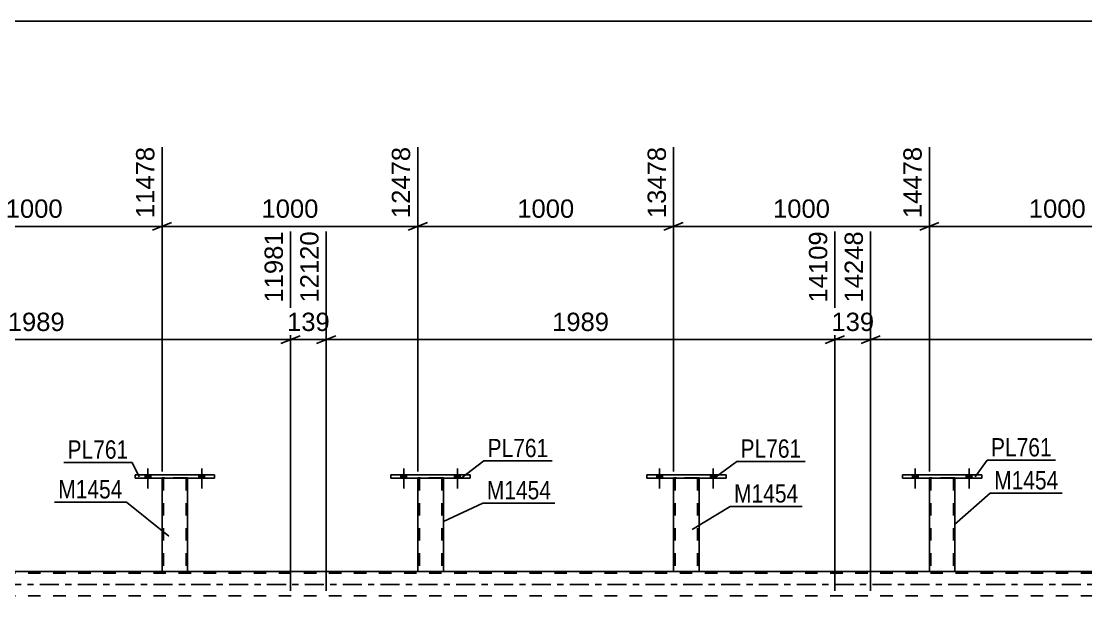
# Model space of a CAD drawing. Header units: millimetres. Extents: x -111 to 730, y -414 to 180.
# Drawn here: x 397.6 to 564, y -1.8 to 88 of the extents above; entities that cross this region are included whole.
import ezdxf

# ---------------------------------------------------------------- set-up
doc = ezdxf.new("R2010")
doc.units = ezdxf.units.MM
doc.linetypes.add('DXK_LINE_DOT2', pattern=[3.9198, 1.9599, -1.9599])
doc.linetypes.add('DXK_LINE_DOT3', pattern=[5.9187, 2.979, -0.9799, 0.9799, -0.9799])
doc.styles.add('Arial', font='ARIAL.TTF', dxfattribs={"height": 0.2})
doc.styles.add('Arial Narrow', font='ARIALN.TTF', dxfattribs={"height": 0.2})

# ---------------------------------------------------------------- blocks, each defined once
blk = doc.blocks.new('Part-717263172-3334 - 2963')
at = {"color": 2, "linetype": 'Continuous'}
for p, q in [((495.38, 16.64), (495.38, 17.12)), ((507.78, 17.12), (495.38, 17.12)), ((507.78, 16.64), (507.78, 17.12)), ((507.78, 16.64), (495.38, 16.64))]:
    blk.add_line(p, q, dxfattribs=at)
blk = doc.blocks.new('Part-717263172-3223 - 2963')
at = {"color": 7, "linetype": 'DXK_LINE_DOT2'}
for p, q in [((499.58, 16.64), (499.58, 16.65)), ((499.58, 16.65), (499.58, 16.64)), ((499.58, 16.64), (499.58, 16.64)), ((499.61, 16.65), (499.58, 16.65)), ((499.58, 16.64), (499.61, 16.64)), ((499.72, 16.65), (499.61, 16.65)), ((499.61, 16.64), (499.72, 16.64)), ((499.83, 16.65), (499.72, 16.65)), ((499.72, 16.64), (499.87, 16.64)), ((499.82, 16.65), (499.82, 16.64)), ((499.82, 16.65), (499.82, 2)), ((499.83, 16.64), (499.82, 16.64)), ((499.82, 16.65), (499.83, 16.65)), ((503.28, 16.65), (499.83, 16.65)), ((499.89, 16.64), (499.83, 16.64)), ((499.83, 16.65), (499.89, 16.65)), ((503.28, 16.64), (499.87, 16.64)), ((503.19, 16.64), (499.89, 16.64)), ((499.89, 16.65), (499.96, 16.65)), ((503.27, 16.65), (499.96, 16.65)), ((503.27, 16.64), (503.19, 16.64)), ((503.32, 16.64), (503.27, 16.64)), ((503.27, 16.65), (503.32, 16.65)), ((503.44, 16.65), (503.28, 16.65)), ((503.28, 16.64), (503.44, 16.64)), ((503.34, 16.64), (503.32, 16.64)), ((503.32, 16.65), (503.34, 16.65)), ((503.34, 16.64), (503.34, 16.65)), ((503.34, 16.65), (503.34, 2)), ((503.44, 16.64), (503.54, 16.64)), ((503.54, 16.65), (503.44, 16.65)), ((503.54, 16.64), (503.58, 16.64)), ((503.58, 16.65), (503.54, 16.65)), ((503.58, 16.65), (503.58, 16.64)), ((503.58, 16.64), (503.58, 16.64)), ((503.58, 16.64), (503.58, 16.65)), ((499.58, 2), (499.61, 2)), ((499.61, 2), (499.72, 2)), ((499.72, 2), (499.87, 2)), ((499.83, 2), (499.82, 2)), ((499.82, 2), (499.83, 2)), ((499.89, 2), (499.83, 2)), ((499.83, 2), (499.89, 2)), ((503.28, 2), (499.87, 2)), ((503.19, 2), (499.89, 2)), ((499.89, 2), (499.96, 2)), ((503.32, 2), (499.96, 2)), ((503.27, 2), (503.19, 2)), ((503.32, 2), (503.27, 2)), ((503.28, 2), (503.44, 2)), ((503.34, 2), (503.32, 2)), ((503.32, 2), (503.34, 2)), ((503.44, 2), (503.54, 2)), ((503.54, 2), (503.58, 2))]:
    blk.add_line(p, q, dxfattribs=at)
at = {"color": 2, "linetype": 'Continuous'}
for p, q in [((499.58, 16.64), (499.58, 2)), ((503.58, 16.64), (503.58, 2)), ((499.61, 2), (499.58, 2)), ((499.72, 2), (499.61, 2)), ((499.87, 2), (499.72, 2)), ((503.28, 2), (499.87, 2)), ((503.44, 2), (503.28, 2)), ((503.54, 2), (503.44, 2)), ((503.58, 2), (503.54, 2))]:
    blk.add_line(p, q, dxfattribs=at)
blk = doc.blocks.new('Part-717263172-3228 - 2963')
at = {"color": 2, "linetype": 'Continuous'}
for p, q in [((455.38, 16.64), (455.38, 17.12)), ((467.78, 17.12), (455.38, 17.12)), ((467.78, 16.64), (467.78, 17.12)), ((467.78, 16.64), (455.38, 16.64))]:
    blk.add_line(p, q, dxfattribs=at)
blk = doc.blocks.new('Part-717263172-3233 - 2963')
at = {"color": 7, "linetype": 'DXK_LINE_DOT2'}
for p, q in [((459.58, 16.64), (459.58, 16.65)), ((459.58, 16.65), (459.58, 16.64)), ((459.58, 16.64), (459.58, 16.64)), ((459.61, 16.65), (459.58, 16.65)), ((459.58, 16.64), (459.61, 16.64)), ((459.72, 16.65), (459.61, 16.65)), ((459.61, 16.64), (459.72, 16.64)), ((459.87, 16.65), (459.72, 16.65)), ((459.72, 16.64), (459.87, 16.64)), ((459.82, 16.65), (459.82, 16.64)), ((459.82, 16.65), (459.82, 2)), ((459.84, 16.64), (459.82, 16.64)), ((459.82, 16.65), (459.84, 16.65)), ((459.89, 16.64), (459.84, 16.64)), ((459.84, 16.65), (459.89, 16.65)), ((463.28, 16.65), (459.87, 16.65)), ((463.28, 16.64), (459.87, 16.64)), ((463.19, 16.64), (459.89, 16.64)), ((459.89, 16.65), (459.97, 16.65)), ((463.27, 16.65), (459.97, 16.65)), ((463.27, 16.64), (463.19, 16.64)), ((463.32, 16.64), (463.27, 16.64)), ((463.27, 16.65), (463.32, 16.65)), ((463.44, 16.65), (463.28, 16.65)), ((463.28, 16.64), (463.44, 16.64)), ((463.34, 16.64), (463.32, 16.64)), ((463.32, 16.65), (463.34, 16.65)), ((463.34, 16.64), (463.34, 16.65)), ((463.34, 16.65), (463.34, 2)), ((463.44, 16.64), (463.54, 16.64)), ((463.54, 16.65), (463.44, 16.65)), ((463.54, 16.64), (463.58, 16.64)), ((463.58, 16.65), (463.54, 16.65)), ((463.58, 16.65), (463.58, 16.64)), ((463.58, 16.64), (463.58, 16.64)), ((463.58, 16.64), (463.58, 16.65)), ((459.58, 2), (459.61, 2)), ((459.61, 2), (459.72, 2)), ((459.72, 2), (459.87, 2)), ((459.84, 2), (459.82, 2)), ((459.82, 2), (459.84, 2)), ((459.89, 2), (459.84, 2)), ((459.84, 2), (459.89, 2)), ((463.28, 2), (459.87, 2)), ((463.19, 2), (459.89, 2)), ((459.89, 2), (459.97, 2)), ((463.32, 2), (459.97, 2)), ((463.27, 2), (463.19, 2)), ((463.32, 2), (463.27, 2)), ((463.28, 2), (463.44, 2)), ((463.34, 2), (463.32, 2)), ((463.32, 2), (463.34, 2)), ((463.44, 2), (463.54, 2)), ((463.54, 2), (463.58, 2))]:
    blk.add_line(p, q, dxfattribs=at)
at = {"color": 2, "linetype": 'Continuous'}
for p, q in [((459.58, 16.64), (459.58, 2)), ((463.58, 16.64), (463.58, 2)), ((459.61, 2), (459.58, 2)), ((459.72, 2), (459.61, 2)), ((459.87, 2), (459.72, 2)), ((463.28, 2), (459.87, 2)), ((463.44, 2), (463.28, 2)), ((463.54, 2), (463.44, 2)), ((463.58, 2), (463.54, 2))]:
    blk.add_line(p, q, dxfattribs=at)
blk = doc.blocks.new('Part-717263172-3238 - 2963')
at = {"color": 2, "linetype": 'Continuous'}
for p, q in [((415.38, 16.64), (415.38, 17.12)), ((427.78, 17.12), (415.38, 17.12)), ((427.78, 16.64), (427.78, 17.12)), ((427.78, 16.64), (415.38, 16.64))]:
    blk.add_line(p, q, dxfattribs=at)
blk = doc.blocks.new('Part-717263172-3243 - 2963')
at = {"color": 7, "linetype": 'DXK_LINE_DOT2'}
for p, q in [((419.58, 16.64), (419.58, 16.65)), ((419.58, 16.65), (419.58, 16.64)), ((419.58, 16.64), (419.58, 16.64)), ((419.61, 16.65), (419.58, 16.65)), ((419.58, 16.64), (419.61, 16.64)), ((419.72, 16.65), (419.61, 16.65)), ((419.61, 16.64), (419.72, 16.64)), ((419.87, 16.65), (419.72, 16.65)), ((419.72, 16.64), (419.87, 16.64)), ((419.82, 16.65), (419.82, 16.64)), ((419.82, 16.65), (419.82, 2)), ((419.84, 16.64), (419.82, 16.64)), ((419.82, 16.65), (419.84, 16.65)), ((419.89, 16.64), (419.84, 16.64)), ((419.84, 16.65), (419.89, 16.65)), ((423.28, 16.65), (419.87, 16.65)), ((423.28, 16.64), (419.87, 16.64)), ((423.19, 16.64), (419.89, 16.64)), ((419.89, 16.65), (419.97, 16.65)), ((423.27, 16.65), (419.97, 16.65)), ((423.27, 16.64), (423.19, 16.64)), ((423.32, 16.64), (423.27, 16.64)), ((423.27, 16.65), (423.32, 16.65)), ((423.44, 16.65), (423.28, 16.65)), ((423.28, 16.64), (423.44, 16.64)), ((423.34, 16.64), (423.32, 16.64)), ((423.32, 16.65), (423.34, 16.65)), ((423.34, 16.64), (423.34, 16.65)), ((423.34, 16.65), (423.34, 2)), ((423.44, 16.64), (423.54, 16.64)), ((423.54, 16.65), (423.44, 16.65)), ((423.54, 16.64), (423.58, 16.64)), ((423.58, 16.65), (423.54, 16.65)), ((423.58, 16.65), (423.58, 16.64)), ((423.58, 16.64), (423.58, 16.64)), ((423.58, 16.64), (423.58, 16.65)), ((419.58, 2), (419.61, 2)), ((419.61, 2), (419.72, 2)), ((419.72, 2), (419.87, 2)), ((419.84, 2), (419.82, 2)), ((419.82, 2), (419.84, 2)), ((419.89, 2), (419.84, 2)), ((419.84, 2), (419.89, 2)), ((423.28, 2), (419.87, 2)), ((423.19, 2), (419.89, 2)), ((419.89, 2), (419.97, 2)), ((423.32, 2), (419.97, 2)), ((423.27, 2), (423.19, 2)), ((423.32, 2), (423.27, 2)), ((423.28, 2), (423.44, 2)), ((423.34, 2), (423.32, 2)), ((423.32, 2), (423.34, 2)), ((423.44, 2), (423.54, 2)), ((423.54, 2), (423.58, 2))]:
    blk.add_line(p, q, dxfattribs=at)
at = {"color": 2, "linetype": 'Continuous'}
for p, q in [((419.58, 16.64), (419.58, 2)), ((423.58, 16.64), (423.58, 2)), ((419.61, 2), (419.58, 2)), ((419.72, 2), (419.61, 2)), ((419.87, 2), (419.72, 2)), ((423.28, 2), (419.87, 2)), ((423.44, 2), (423.28, 2)), ((423.54, 2), (423.44, 2)), ((423.58, 2), (423.54, 2))]:
    blk.add_line(p, q, dxfattribs=at)
blk = doc.blocks.new('Bolt-717263172-3444 - 2963')
at = {"linetype": 'Continuous'}
for points in [[(456.94, 16.64), (457.82, 16.64), (457.82, 17.12), (456.94, 17.12)], [(465.34, 16.64), (466.22, 16.64), (466.22, 17.12), (465.34, 17.12)]]:
    blk.add_hatch(color=1, dxfattribs=at).paths.add_polyline_path(points)
at = {"color": 1, "linetype": 'Continuous'}
for p, q in [((456.94, 17.12), (456.94, 16.64)), ((457.38, 18.12), (457.38, 15)), ((457.82, 17.12), (457.82, 16.64)), ((465.34, 17.12), (465.34, 16.64)), ((465.78, 18.12), (465.78, 15)), ((466.22, 17.12), (466.22, 16.64))]:
    blk.add_line(p, q, dxfattribs=at)
blk = doc.blocks.new('Part-717263172-3324 - 2963')
at = {"color": 2, "linetype": 'Continuous'}
for p, q in [((535.38, 16.64), (535.38, 17.12)), ((547.78, 17.12), (535.38, 17.12)), ((547.78, 16.64), (547.78, 17.12)), ((547.78, 16.64), (535.38, 16.64))]:
    blk.add_line(p, q, dxfattribs=at)
blk = doc.blocks.new('Bolt-717263172-3446 - 2963')
at = {"linetype": 'Continuous'}
for points in [[(416.94, 16.64), (417.82, 16.64), (417.82, 17.12), (416.94, 17.12)], [(425.34, 16.64), (426.22, 16.64), (426.22, 17.12), (425.34, 17.12)]]:
    blk.add_hatch(color=1, dxfattribs=at).paths.add_polyline_path(points)
at = {"color": 1, "linetype": 'Continuous'}
for p, q in [((416.94, 17.12), (416.94, 16.64)), ((417.38, 18.12), (417.38, 15)), ((417.82, 17.12), (417.82, 16.64)), ((425.34, 17.12), (425.34, 16.64)), ((425.78, 18.12), (425.78, 15)), ((426.22, 17.12), (426.22, 16.64))]:
    blk.add_line(p, q, dxfattribs=at)
blk = doc.blocks.new('Part-717263172-3329 - 2963')
at = {"color": 7, "linetype": 'DXK_LINE_DOT2'}
for p, q in [((539.58, 16.64), (539.58, 16.65)), ((539.58, 16.65), (539.58, 16.64)), ((539.58, 16.64), (539.58, 16.64)), ((539.61, 16.65), (539.58, 16.65)), ((539.58, 16.64), (539.61, 16.64)), ((539.72, 16.65), (539.61, 16.65)), ((539.61, 16.64), (539.72, 16.64)), ((539.83, 16.65), (539.72, 16.65)), ((539.72, 16.64), (539.87, 16.64)), ((539.82, 16.65), (539.82, 16.64)), ((539.82, 16.65), (539.82, 2)), ((539.83, 16.64), (539.82, 16.64)), ((539.82, 16.65), (539.83, 16.65)), ((543.28, 16.65), (539.83, 16.65)), ((539.89, 16.64), (539.83, 16.64)), ((539.83, 16.65), (539.89, 16.65)), ((543.28, 16.64), (539.87, 16.64)), ((543.19, 16.64), (539.89, 16.64)), ((539.89, 16.65), (539.96, 16.65)), ((543.27, 16.65), (539.96, 16.65)), ((543.27, 16.64), (543.19, 16.64)), ((543.32, 16.64), (543.27, 16.64)), ((543.27, 16.65), (543.32, 16.65)), ((543.43, 16.65), (543.28, 16.65)), ((543.28, 16.64), (543.43, 16.64)), ((543.34, 16.64), (543.32, 16.64)), ((543.32, 16.65), (543.34, 16.65)), ((543.34, 16.64), (543.34, 16.65)), ((543.34, 16.65), (543.34, 2)), ((543.43, 16.64), (543.54, 16.64)), ((543.54, 16.65), (543.43, 16.65)), ((543.54, 16.64), (543.58, 16.64)), ((543.58, 16.65), (543.54, 16.65)), ((543.58, 16.65), (543.58, 16.64)), ((543.58, 16.64), (543.58, 16.64)), ((543.58, 16.64), (543.58, 16.65)), ((539.58, 2), (539.61, 2)), ((539.61, 2), (539.72, 2)), ((539.72, 2), (539.87, 2)), ((539.83, 2), (539.82, 2)), ((539.82, 2), (539.83, 2)), ((539.89, 2), (539.83, 2)), ((539.83, 2), (539.89, 2)), ((543.28, 2), (539.87, 2)), ((543.19, 2), (539.89, 2)), ((539.89, 2), (539.96, 2)), ((543.32, 2), (539.96, 2)), ((543.27, 2), (543.19, 2)), ((543.32, 2), (543.27, 2)), ((543.28, 2), (543.43, 2)), ((543.34, 2), (543.32, 2)), ((543.32, 2), (543.34, 2)), ((543.43, 2), (543.54, 2)), ((543.54, 2), (543.58, 2))]:
    blk.add_line(p, q, dxfattribs=at)
at = {"color": 2, "linetype": 'Continuous'}
for p, q in [((539.58, 16.64), (539.58, 2)), ((543.58, 16.64), (543.58, 2)), ((539.61, 2), (539.58, 2)), ((539.72, 2), (539.61, 2)), ((539.87, 2), (539.72, 2)), ((543.28, 2), (539.87, 2)), ((543.43, 2), (543.28, 2)), ((543.54, 2), (543.43, 2)), ((543.58, 2), (543.54, 2))]:
    blk.add_line(p, q, dxfattribs=at)
blk = doc.blocks.new('Part-717263172-3351 - 2963')
at = {"color": 7, "linetype": 'DXK_LINE_DOT2'}
for p, q in [((635.78, 1.76), (-39.54, 1.76)), ((423.58, 2), (419.58, 2)), ((463.58, 2), (459.58, 2)), ((503.58, 2), (499.58, 2)), ((543.58, 2), (539.58, 2)), ((635.78, -1.76), (-39.54, -1.76))]:
    blk.add_line(p, q, dxfattribs=at)
at = {"color": 2, "linetype": 'Continuous'}
for p, q in [((419.58, 2), (383.58, 2)), ((459.58, 2), (423.58, 2)), ((499.58, 2), (463.58, 2)), ((539.58, 2), (503.58, 2)), ((579.58, 2), (543.58, 2))]:
    blk.add_line(p, q, dxfattribs=at)
at = {"color": 7, "linetype": 'DXK_LINE_DOT3'}
blk.add_line((-49.34, 0), (635.78, 0), dxfattribs=at)
blk = doc.blocks.new('Bolt-717263172-3416 - 2963')
at = {"linetype": 'Continuous'}
for points in [[(536.94, 16.64), (537.82, 16.64), (537.82, 17.12), (536.94, 17.12)], [(545.34, 16.64), (546.22, 16.64), (546.22, 17.12), (545.34, 17.12)]]:
    blk.add_hatch(color=1, dxfattribs=at).paths.add_polyline_path(points)
at = {"color": 1, "linetype": 'Continuous'}
for p, q in [((536.94, 17.12), (536.94, 16.64)), ((537.38, 18.12), (537.38, 15)), ((537.82, 17.12), (537.82, 16.64)), ((545.34, 17.12), (545.34, 16.64)), ((545.78, 18.12), (545.78, 15)), ((546.22, 17.12), (546.22, 16.64))]:
    blk.add_line(p, q, dxfattribs=at)
blk = doc.blocks.new('Bolt-717263172-3417 - 2963')
at = {"linetype": 'Continuous'}
for points in [[(536.94, 16.64), (537.82, 16.64), (537.82, 17.12), (536.94, 17.12)], [(545.34, 16.64), (546.22, 16.64), (546.22, 17.12), (545.34, 17.12)]]:
    blk.add_hatch(color=1, dxfattribs=at).paths.add_polyline_path(points)
at = {"color": 1, "linetype": 'Continuous'}
for p, q in [((536.94, 17.12), (536.94, 16.64)), ((537.38, 18.12), (537.38, 15)), ((537.82, 17.12), (537.82, 16.64)), ((545.34, 17.12), (545.34, 16.64)), ((545.78, 18.12), (545.78, 15)), ((546.22, 17.12), (546.22, 16.64))]:
    blk.add_line(p, q, dxfattribs=at)
blk = doc.blocks.new('Bolt-717263172-3418 - 2963')
at = {"linetype": 'Continuous'}
for points in [[(496.94, 16.64), (497.82, 16.64), (497.82, 17.12), (496.94, 17.12)], [(505.34, 16.64), (506.22, 16.64), (506.22, 17.12), (505.34, 17.12)]]:
    blk.add_hatch(color=1, dxfattribs=at).paths.add_polyline_path(points)
at = {"color": 1, "linetype": 'Continuous'}
for p, q in [((496.94, 17.12), (496.94, 16.64)), ((497.38, 18.12), (497.38, 15)), ((497.82, 17.12), (497.82, 16.64)), ((505.34, 17.12), (505.34, 16.64)), ((505.78, 18.12), (505.78, 15)), ((506.22, 17.12), (506.22, 16.64))]:
    blk.add_line(p, q, dxfattribs=at)
blk = doc.blocks.new('Bolt-717263172-3419 - 2963')
at = {"linetype": 'Continuous'}
for points in [[(496.94, 16.64), (497.82, 16.64), (497.82, 17.12), (496.94, 17.12)], [(505.34, 16.64), (506.22, 16.64), (506.22, 17.12), (505.34, 17.12)]]:
    blk.add_hatch(color=1, dxfattribs=at).paths.add_polyline_path(points)
at = {"color": 1, "linetype": 'Continuous'}
for p, q in [((496.94, 17.12), (496.94, 16.64)), ((497.38, 18.12), (497.38, 15)), ((497.82, 17.12), (497.82, 16.64)), ((505.34, 17.12), (505.34, 16.64)), ((505.78, 18.12), (505.78, 15)), ((506.22, 17.12), (506.22, 16.64))]:
    blk.add_line(p, q, dxfattribs=at)
blk = doc.blocks.new('Bolt-717263172-3445 - 2963')
at = {"linetype": 'Continuous'}
for points in [[(456.94, 16.64), (457.82, 16.64), (457.82, 17.12), (456.94, 17.12)], [(465.34, 16.64), (466.22, 16.64), (466.22, 17.12), (465.34, 17.12)]]:
    blk.add_hatch(color=1, dxfattribs=at).paths.add_polyline_path(points)
at = {"color": 1, "linetype": 'Continuous'}
for p, q in [((456.94, 17.12), (456.94, 16.64)), ((457.38, 18.12), (457.38, 15)), ((457.82, 17.12), (457.82, 16.64)), ((465.34, 17.12), (465.34, 16.64)), ((465.78, 18.12), (465.78, 15)), ((466.22, 17.12), (466.22, 16.64))]:
    blk.add_line(p, q, dxfattribs=at)
blk = doc.blocks.new('Bolt-717263172-3447 - 2963')
at = {"linetype": 'Continuous'}
for points in [[(416.94, 16.64), (417.82, 16.64), (417.82, 17.12), (416.94, 17.12)], [(425.34, 16.64), (426.22, 16.64), (426.22, 17.12), (425.34, 17.12)]]:
    blk.add_hatch(color=1, dxfattribs=at).paths.add_polyline_path(points)
at = {"color": 1, "linetype": 'Continuous'}
for p, q in [((416.94, 17.12), (416.94, 16.64)), ((417.38, 18.12), (417.38, 15)), ((417.82, 17.12), (417.82, 16.64)), ((425.34, 17.12), (425.34, 16.64)), ((425.78, 18.12), (425.78, 15)), ((426.22, 17.12), (426.22, 16.64))]:
    blk.add_line(p, q, dxfattribs=at)
blk = doc.blocks.new('StraightDimension-717263172-15052 - 2963')
at = {"color": 7, "linetype": 'Continuous'}
for p, q in [((499.58, 17.64), (499.58, 68.38)), ((539.58, 17.64), (539.58, 68.38)), ((501.08, 56.57), (498.08, 55.37)), ((499.58, 55.97), (539.58, 55.97)), ((538.08, 55.37), (541.08, 56.57))]:
    blk.add_line(p, q, dxfattribs=at)
at = {"color": 0, "linetype": 'Continuous'}
blk.add_wipeout([(538.98, 68.98), (534.78, 68.98), (534.78, 56.67), (538.98, 56.67)], dxfattribs=at)
at = {"color": 0}
blk.add_wipeout([(524.62, 56.72), (524.62, 60.92), (514.53, 60.92), (514.53, 56.72)], dxfattribs=at)
at = {"color": 3, "linetype": 'Continuous', "style": 'Arial'}
blk.add_text('14478', height=2.865, rotation=90.0002, dxfattribs=at).set_placement((538.38, 57.27))
at = {"color": 3, "style": 'Arial'}
blk.add_text('1000', height=2.865, dxfattribs=at).set_placement((515.13, 57.32))
blk = doc.blocks.new('StraightDimension-717263172-15051 - 2963')
at = {"color": 7, "linetype": 'Continuous'}
for p, q in [((539.58, 17.64), (539.58, 68.38)), ((579.58, 17.64), (579.58, 68.38)), ((541.08, 56.57), (538.08, 55.37)), ((539.58, 55.97), (579.58, 55.97)), ((578.08, 55.37), (581.08, 56.57))]:
    blk.add_line(p, q, dxfattribs=at)
at = {"color": 0, "linetype": 'Continuous'}
blk.add_wipeout([(578.98, 68.98), (574.78, 68.98), (574.78, 56.67), (578.98, 56.67)], dxfattribs=at)
at = {"color": 0}
blk.add_wipeout([(564.62, 56.72), (564.62, 60.92), (554.53, 60.92), (554.53, 56.72)], dxfattribs=at)
at = {"color": 3, "linetype": 'Continuous', "style": 'Arial'}
blk.add_text('15478', height=2.865, rotation=90.0002, dxfattribs=at).set_placement((578.38, 57.27))
at = {"color": 3, "style": 'Arial'}
blk.add_text('1000', height=2.865, dxfattribs=at).set_placement((555.13, 57.32))
blk = doc.blocks.new('StraightDimension-717263172-4185 - 2963')
at = {"color": 7, "linetype": 'Continuous'}
for p, q in [((439.68, -1), (439.68, 55.19)), ((360.12, -1), (360.12, 52.97)), ((361.62, 38.87), (358.62, 37.67)), ((438.18, 37.67), (441.18, 38.87)), ((360.12, 38.27), (439.68, 38.27))]:
    blk.add_line(p, q, dxfattribs=at)
at = {"color": 0, "linetype": 'Continuous'}
blk.add_wipeout([(439.08, 55.79), (434.88, 55.79), (434.88, 43.47), (439.08, 43.47)], dxfattribs=at)
at = {"color": 0}
blk.add_wipeout([(404.95, 39.02), (404.95, 43.22), (394.85, 43.22), (394.85, 39.02)], dxfattribs=at)
at = {"color": 3, "linetype": 'Continuous', "style": 'Arial'}
blk.add_text('11981', height=2.865, rotation=90.0002, dxfattribs=at).set_placement((438.48, 44.07))
at = {"color": 3, "style": 'Arial'}
blk.add_text('1989', height=2.865, dxfattribs=at).set_placement((395.45, 39.62))
blk = doc.blocks.new('StraightDimension-717263172-4207 - 2963')
at = {"color": 7, "linetype": 'Continuous'}
for p, q in [((439.68, -1), (439.68, 55.19)), ((445.25, -1), (445.25, 55.19)), ((438.18, 37.67), (441.18, 38.87)), ((446.75, 38.87), (443.75, 37.67)), ((439.68, 38.27), (445.25, 38.27))]:
    blk.add_line(p, q, dxfattribs=at)
at = {"color": 0}
blk.add_wipeout([(446.4, 39.02), (446.4, 43.22), (438.53, 43.22), (438.53, 39.02)], dxfattribs=at)
at = {"color": 3, "style": 'Arial'}
blk.add_text('139', height=2.865, dxfattribs=at).set_placement((439.13, 39.62))
at = {"color": 0, "linetype": 'Continuous'}
blk.add_wipeout([(444.65, 55.79), (440.45, 55.79), (440.45, 43.47), (444.65, 43.47)], dxfattribs=at)
at = {"color": 3, "linetype": 'Continuous', "style": 'Arial'}
blk.add_text('12120', height=2.865, rotation=90.0002, dxfattribs=at).set_placement((444.05, 44.07))
blk = doc.blocks.new('StraightDimension-717263172-15054 - 2963')
at = {"color": 7, "linetype": 'Continuous'}
for p, q in [((419.58, 17.64), (419.58, 68.38)), ((459.58, 17.64), (459.58, 68.38)), ((421.08, 56.57), (418.08, 55.37)), ((419.58, 55.97), (459.58, 55.97)), ((458.08, 55.37), (461.08, 56.57))]:
    blk.add_line(p, q, dxfattribs=at)
at = {"color": 0, "linetype": 'Continuous'}
blk.add_wipeout([(458.98, 68.98), (454.78, 68.98), (454.78, 56.67), (458.98, 56.67)], dxfattribs=at)
at = {"color": 0}
blk.add_wipeout([(444.62, 56.72), (444.62, 60.92), (434.53, 60.92), (434.53, 56.72)], dxfattribs=at)
at = {"color": 3, "linetype": 'Continuous', "style": 'Arial'}
blk.add_text('12478', height=2.865, rotation=90.0002, dxfattribs=at).set_placement((458.38, 57.27))
at = {"color": 3, "style": 'Arial'}
blk.add_text('1000', height=2.865, dxfattribs=at).set_placement((435.13, 57.32))
blk = doc.blocks.new('StraightDimension-717263172-4229 - 2963')
at = {"color": 7, "linetype": 'Continuous'}
for p, q in [((445.25, -1), (445.25, 55.19)), ((524.81, -1), (524.81, 55.19)), ((446.75, 38.87), (443.75, 37.67)), ((523.31, 37.67), (526.31, 38.87)), ((445.25, 38.27), (524.81, 38.27))]:
    blk.add_line(p, q, dxfattribs=at)
at = {"color": 0, "linetype": 'Continuous'}
blk.add_wipeout([(524.21, 55.79), (520.01, 55.79), (520.01, 43.47), (524.21, 43.47)], dxfattribs=at)
at = {"color": 0}
blk.add_wipeout([(490.08, 39.02), (490.08, 43.22), (479.98, 43.22), (479.98, 39.02)], dxfattribs=at)
at = {"color": 3, "linetype": 'Continuous', "style": 'Arial'}
blk.add_text('14109', height=2.865, rotation=90.0002, dxfattribs=at).set_placement((523.61, 44.07))
at = {"color": 3, "style": 'Arial'}
blk.add_text('1989', height=2.865, dxfattribs=at).set_placement((480.58, 39.62))
blk = doc.blocks.new('StraightDimension-717263172-4251 - 2963')
at = {"color": 7, "linetype": 'Continuous'}
for p, q in [((524.81, -1), (524.81, 55.19)), ((530.39, -1), (530.39, 55.19)), ((523.31, 37.67), (526.31, 38.87)), ((531.89, 38.87), (528.89, 37.67)), ((524.81, 38.27), (530.39, 38.27))]:
    blk.add_line(p, q, dxfattribs=at)
at = {"color": 0}
blk.add_wipeout([(531.53, 39.02), (531.53, 43.22), (523.66, 43.22), (523.66, 39.02)], dxfattribs=at)
at = {"color": 3, "style": 'Arial'}
blk.add_text('139', height=2.865, dxfattribs=at).set_placement((524.26, 39.62))
at = {"color": 0, "linetype": 'Continuous'}
blk.add_wipeout([(529.79, 55.79), (525.59, 55.79), (525.59, 43.47), (529.79, 43.47)], dxfattribs=at)
at = {"color": 3, "linetype": 'Continuous', "style": 'Arial'}
blk.add_text('14248', height=2.865, rotation=90.0002, dxfattribs=at).set_placement((529.19, 44.07))
blk = doc.blocks.new('StraightDimension-717263172-4273 - 2963')
at = {"color": 7, "linetype": 'Continuous'}
for p, q in [((530.39, -1), (530.39, 55.19)), ((609.95, -1), (609.95, 50.69)), ((531.89, 38.87), (528.89, 37.67)), ((608.45, 37.67), (611.45, 38.87)), ((530.39, 38.27), (609.95, 38.27))]:
    blk.add_line(p, q, dxfattribs=at)
at = {"color": 0, "linetype": 'Continuous'}
blk.add_wipeout([(609.35, 51.29), (605.15, 51.29), (605.15, 38.97), (609.35, 38.97)], dxfattribs=at)
at = {"color": 0}
blk.add_wipeout([(575.21, 39.02), (575.21, 43.22), (565.12, 43.22), (565.12, 39.02)], dxfattribs=at)
at = {"color": 3, "linetype": 'Continuous', "style": 'Arial'}
blk.add_text('16237', height=2.865, rotation=90.0002, dxfattribs=at).set_placement((608.75, 39.57))
at = {"color": 3, "style": 'Arial'}
blk.add_text('1989', height=2.865, dxfattribs=at).set_placement((565.72, 39.62))
blk = doc.blocks.new('StraightDimension-717263172-15053 - 2963')
at = {"color": 7, "linetype": 'Continuous'}
for p, q in [((459.58, 17.64), (459.58, 68.38)), ((499.58, 17.64), (499.58, 68.38)), ((461.08, 56.57), (458.08, 55.37)), ((459.58, 55.97), (499.58, 55.97)), ((498.08, 55.37), (501.08, 56.57))]:
    blk.add_line(p, q, dxfattribs=at)
at = {"color": 0, "linetype": 'Continuous'}
blk.add_wipeout([(498.98, 68.98), (494.78, 68.98), (494.78, 56.67), (498.98, 56.67)], dxfattribs=at)
at = {"color": 0}
blk.add_wipeout([(484.62, 56.72), (484.62, 60.92), (474.53, 60.92), (474.53, 56.72)], dxfattribs=at)
at = {"color": 3, "linetype": 'Continuous', "style": 'Arial'}
blk.add_text('13478', height=2.865, rotation=90.0002, dxfattribs=at).set_placement((498.38, 57.27))
at = {"color": 3, "style": 'Arial'}
blk.add_text('1000', height=2.865, dxfattribs=at).set_placement((475.13, 57.32))
blk = doc.blocks.new('StraightDimension-717263172-15055 - 2963')
at = {"color": 7, "linetype": 'Continuous'}
for p, q in [((379.58, 17.64), (379.58, 68.38)), ((419.58, 17.64), (419.58, 68.38)), ((381.08, 56.57), (378.08, 55.37)), ((379.58, 55.97), (419.58, 55.97)), ((418.08, 55.37), (421.08, 56.57))]:
    blk.add_line(p, q, dxfattribs=at)
at = {"color": 0, "linetype": 'Continuous'}
blk.add_wipeout([(418.98, 68.98), (414.78, 68.98), (414.78, 56.67), (418.98, 56.67)], dxfattribs=at)
at = {"color": 0}
blk.add_wipeout([(404.62, 56.72), (404.62, 60.92), (394.53, 60.92), (394.53, 56.72)], dxfattribs=at)
at = {"color": 3, "linetype": 'Continuous', "style": 'Arial'}
blk.add_text('11478', height=2.865, rotation=90.0002, dxfattribs=at).set_placement((418.38, 57.27))
at = {"color": 3, "style": 'Arial'}
blk.add_text('1000', height=2.865, dxfattribs=at).set_placement((395.13, 57.32))
blk = doc.blocks.new('StraightDimension-717263172-6007 - 4900')
at = {"color": 7, "linetype": 'Continuous'}
blk.add_line((-40.18, 88.04), (670.27, 88.04), dxfattribs=at)
blk = doc.blocks.new('Mark-717263172-3330 - 2963')
at = {"color": 0}
blk.add_wipeout([(519.55, 19.81), (519.55, 22.81), (510.05, 22.81), (510.05, 19.81)], dxfattribs=at)
blk.add_wipeout([(519.55, 19.81), (519.55, 22.81), (510.05, 22.81), (510.05, 19.81)], dxfattribs=at)
at = {"color": 30, "linetype": 'Continuous'}
for p, q in [((505.91, 16.64), (509.45, 19.21)), ((509.45, 19.21), (520.15, 19.21))]:
    blk.add_line(p, q, dxfattribs=at)
at = {"color": 3, "style": 'Arial Narrow'}
blk.add_text('PL761', height=2.863, dxfattribs=at).set_placement((510.05, 19.81))
blk = doc.blocks.new('Mark-717263172-3219 - 2963')
at = {"color": 0}
blk.add_wipeout([(519.09, 12.8), (519.09, 15.8), (509.04, 15.8), (509.04, 12.8)], dxfattribs=at)
blk.add_wipeout([(519.09, 12.8), (519.09, 15.8), (509.04, 15.8), (509.04, 12.8)], dxfattribs=at)
at = {"color": 30, "linetype": 'Continuous'}
for p, q in [((502.5, 8.59), (508.44, 12.2)), ((508.44, 12.2), (519.69, 12.2))]:
    blk.add_line(p, q, dxfattribs=at)
at = {"color": 3, "style": 'Arial Narrow'}
blk.add_text('M1454', height=2.863, dxfattribs=at).set_placement((509.04, 12.8))
blk = doc.blocks.new('Mark-717263172-3224 - 2963')
at = {"color": 0}
blk.add_wipeout([(480, 19.9), (480, 22.9), (470.49, 22.9), (470.49, 19.9)], dxfattribs=at)
blk.add_wipeout([(480, 19.9), (480, 22.9), (470.49, 22.9), (470.49, 19.9)], dxfattribs=at)
at = {"color": 30, "linetype": 'Continuous'}
for p, q in [((466.36, 16.64), (469.89, 19.3)), ((469.89, 19.3), (480.6, 19.3))]:
    blk.add_line(p, q, dxfattribs=at)
at = {"color": 3, "style": 'Arial Narrow'}
blk.add_text('PL761', height=2.863, dxfattribs=at).set_placement((470.49, 19.9))
blk = doc.blocks.new('Mark-717263172-3229 - 2963')
at = {"color": 0}
blk.add_wipeout([(480.43, 13.31), (480.43, 16.31), (470.37, 16.31), (470.37, 13.31)], dxfattribs=at)
blk.add_wipeout([(480.43, 13.31), (480.43, 16.31), (470.37, 16.31), (470.37, 13.31)], dxfattribs=at)
at = {"color": 30, "linetype": 'Continuous'}
for p, q in [((463.58, 9.86), (469.77, 12.71)), ((469.77, 12.71), (481.03, 12.71))]:
    blk.add_line(p, q, dxfattribs=at)
at = {"color": 3, "style": 'Arial Narrow'}
blk.add_text('M1454', height=2.863, dxfattribs=at).set_placement((470.37, 13.31))
blk = doc.blocks.new('Mark-717263172-3234 - 2963')
at = {"color": 0}
blk.add_wipeout([(414.3, 19.66), (414.3, 22.66), (404.8, 22.66), (404.8, 19.66)], dxfattribs=at)
blk.add_wipeout([(414.3, 19.66), (414.3, 22.66), (404.8, 22.66), (404.8, 19.66)], dxfattribs=at)
at = {"color": 30, "linetype": 'Continuous'}
for p in [(404.2, 19.06), (416.02, 16.82)]:
    blk.add_line(p, (414.9, 19.06), dxfattribs=at)
at = {"color": 3, "style": 'Arial Narrow'}
blk.add_text('PL761', height=2.863, dxfattribs=at).set_placement((404.8, 19.66))
blk = doc.blocks.new('Mark-717263172-3239 - 2963')
at = {"color": 0}
blk.add_wipeout([(413.41, 13.44), (413.41, 16.44), (403.35, 16.44), (403.35, 13.44)], dxfattribs=at)
blk.add_wipeout([(413.41, 13.44), (413.41, 16.44), (403.35, 16.44), (403.35, 13.44)], dxfattribs=at)
at = {"color": 30, "linetype": 'Continuous'}
for p in [(402.75, 12.84), (420.65, 7.55)]:
    blk.add_line(p, (414.01, 12.84), dxfattribs=at)
at = {"color": 3, "style": 'Arial Narrow'}
blk.add_text('M1454', height=2.863, dxfattribs=at).set_placement((403.35, 13.44))
blk = doc.blocks.new('Mark-717263172-3320 - 2963')
at = {"color": 0}
blk.add_wipeout([(558.73, 20.01), (558.73, 23.01), (549.22, 23.01), (549.22, 20.01)], dxfattribs=at)
blk.add_wipeout([(558.73, 20.01), (558.73, 23.01), (549.22, 23.01), (549.22, 20.01)], dxfattribs=at)
at = {"color": 30, "linetype": 'Continuous'}
for p, q in [((546.76, 16.8), (548.62, 19.41)), ((548.62, 19.41), (559.33, 19.41))]:
    blk.add_line(p, q, dxfattribs=at)
at = {"color": 3, "style": 'Arial Narrow'}
blk.add_text('PL761', height=2.863, dxfattribs=at).set_placement((549.22, 20.01))
blk = doc.blocks.new('Mark-717263172-3325 - 2963')
at = {"color": 0}
blk.add_wipeout([(559.77, 14.85), (559.77, 17.85), (549.71, 17.85), (549.71, 14.85)], dxfattribs=at)
blk.add_wipeout([(559.77, 14.85), (559.77, 17.85), (549.71, 17.85), (549.71, 14.85)], dxfattribs=at)
at = {"color": 30, "linetype": 'Continuous'}
for p, q in [((543.51, 9.39), (549.11, 14.25)), ((549.11, 14.25), (560.37, 14.25))]:
    blk.add_line(p, q, dxfattribs=at)
at = {"color": 3, "style": 'Arial Narrow'}
blk.add_text('M1454', height=2.863, dxfattribs=at).set_placement((549.71, 14.85))

msp = doc.modelspace()

# ---------------------------------------------------------------- block references
for name in ['StraightDimension-717263172-6007 - 4900', 'Part-717263172-3238 - 2963', 'Bolt-717263172-3446 - 2963', 'Bolt-717263172-3447 - 2963', 'Part-717263172-3228 - 2963', 'Bolt-717263172-3444 - 2963', 'Bolt-717263172-3445 - 2963', 'Part-717263172-3334 - 2963', 'Bolt-717263172-3418 - 2963', 'Bolt-717263172-3419 - 2963', 'Part-717263172-3324 - 2963', 'Bolt-717263172-3416 - 2963', 'Bolt-717263172-3417 - 2963', 'Part-717263172-3243 - 2963', 'Part-717263172-3233 - 2963', 'Part-717263172-3223 - 2963', 'Part-717263172-3329 - 2963', 'Part-717263172-3351 - 2963']:
    msp.add_blockref(name, (0, 0))

# ---------------------------------------------------------------- next in the draw order: block references
for name in ['StraightDimension-717263172-15052 - 2963', 'StraightDimension-717263172-4185 - 2963']:
    msp.add_blockref(name, (0, 0))

# ---------------------------------------------------------------- next in the draw order: block references
for name in ['StraightDimension-717263172-15051 - 2963', 'StraightDimension-717263172-4207 - 2963']:
    msp.add_blockref(name, (0, 0))

# ---------------------------------------------------------------- next in the draw order: block references
msp.add_blockref('StraightDimension-717263172-15054 - 2963', (0, 0))

# ---------------------------------------------------------------- next in the draw order: block references
for name in ['StraightDimension-717263172-15055 - 2963', 'StraightDimension-717263172-4229 - 2963']:
    msp.add_blockref(name, (0, 0))

# ---------------------------------------------------------------- next in the draw order: block references
for name in ['StraightDimension-717263172-15053 - 2963', 'StraightDimension-717263172-4251 - 2963', 'Mark-717263172-3234 - 2963', 'Mark-717263172-3330 - 2963', 'Mark-717263172-3219 - 2963']:
    msp.add_blockref(name, (0, 0))

# ---------------------------------------------------------------- next in the draw order: block references
for name in ['StraightDimension-717263172-4273 - 2963', 'Mark-717263172-3224 - 2963', 'Mark-717263172-3239 - 2963']:
    msp.add_blockref(name, (0, 0))

# ---------------------------------------------------------------- next in the draw order: block references
for name in ['Mark-717263172-3320 - 2963', 'Mark-717263172-3229 - 2963']:
    msp.add_blockref(name, (0, 0))

# ---------------------------------------------------------------- next in the draw order: block references
msp.add_blockref('Mark-717263172-3325 - 2963', (0, 0))

doc.saveas('drawing.dxf')
